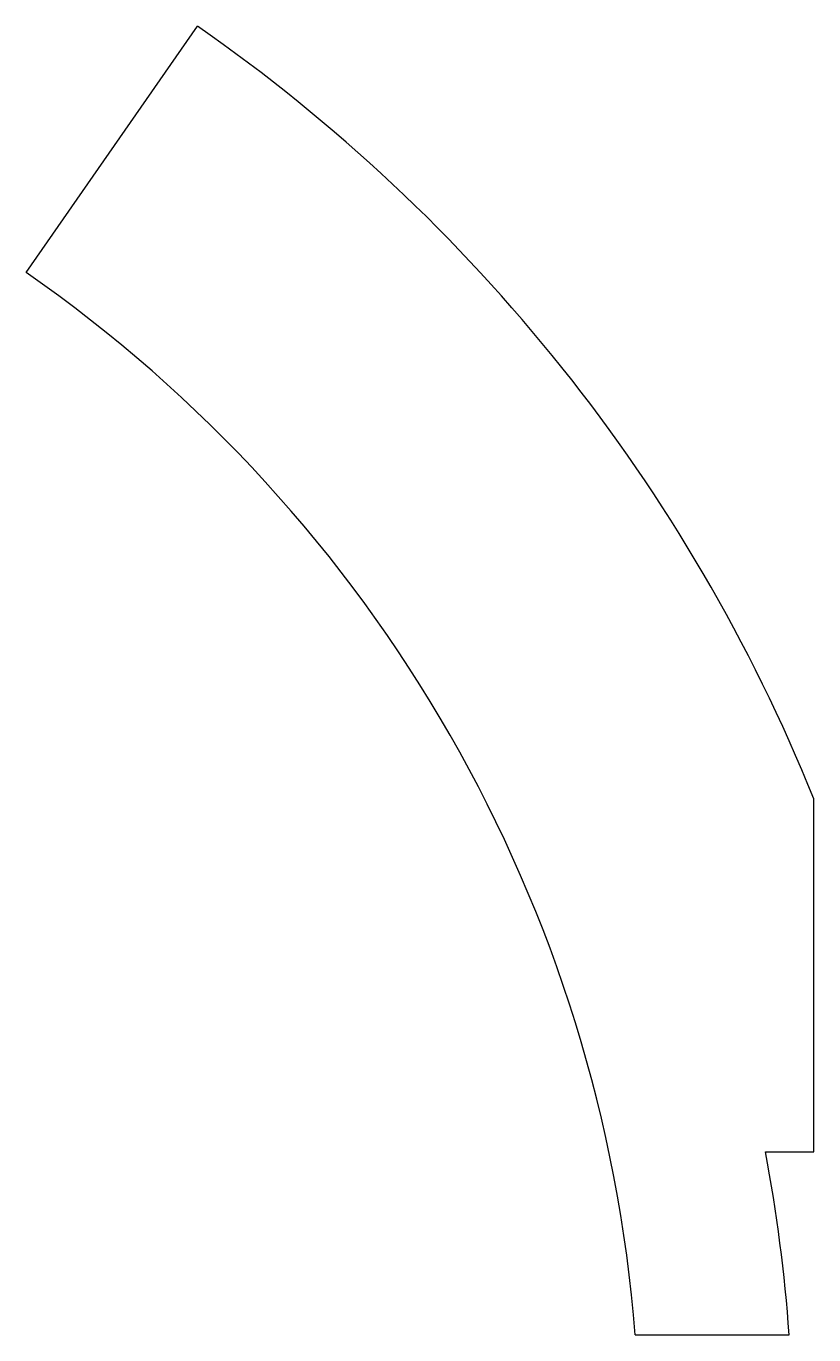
# Model space of a CAD drawing. Extents: x -43.8 to 0.9, y 6.3 to 80.5.
import ezdxf

# ---------------------------------------------------------------- set-up
doc = ezdxf.new("R2010")
doc.units = 0
doc.layers.get('0').update_dxf_attribs({"linetype": 'continuous'})

# ---------------------------------------------------------------- blocks, each defined once
blk = doc.blocks.new('SKETCH')
at = {"color": 7}
for p, q in [((-43.761, 66.505), (-34.056, 80.463)), ((0.874, 16.686), (0.874, 36.686)), ((-1.866, 16.686), (0.874, 16.686)), ((-9.247, 6.327), (-0.523, 6.327))]:
    blk.add_line(p, q, dxfattribs=at)
for radius, start, end in [(98, 21.98373, 55.19), (81, 4.48, 55.19), (89.7, 4.04472, 10.72038)]:
    blk.add_arc((-90, 0), radius, start, end, dxfattribs=at)

msp = doc.modelspace()

# ---------------------------------------------------------------- block references
at = {"color": 7}
msp.add_blockref('SKETCH', (0, 0), dxfattribs=at)

doc.saveas('drawing.dxf')
